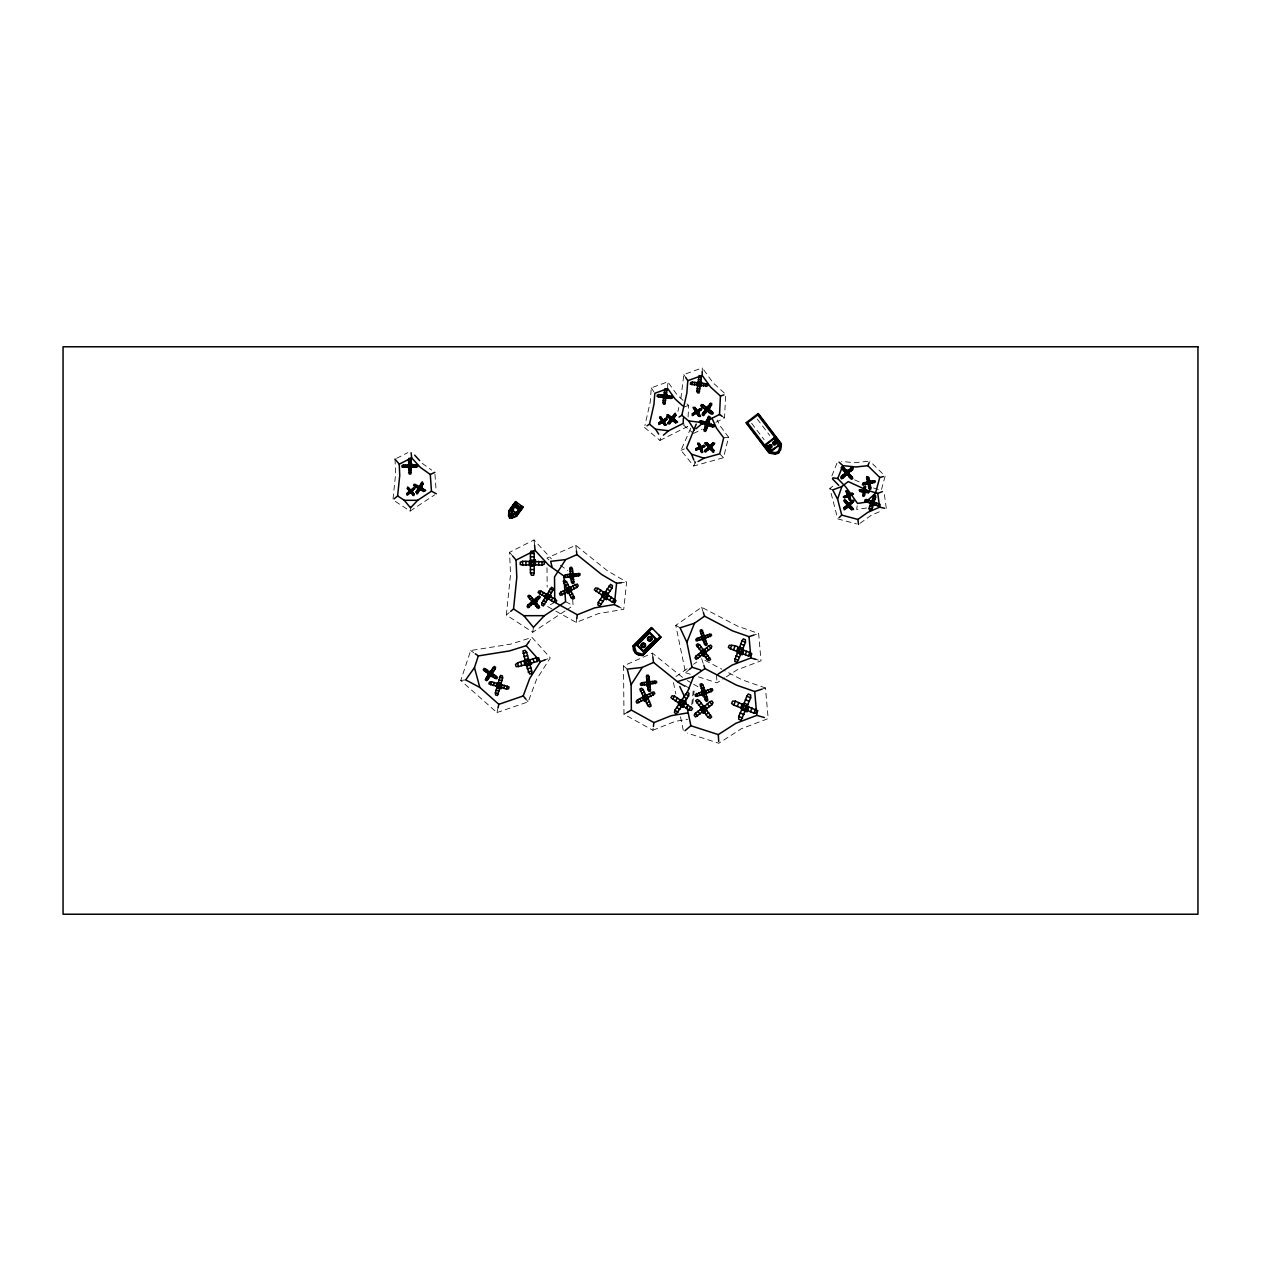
<?xml version="1.0" encoding="UTF-8"?>
<svg xmlns="http://www.w3.org/2000/svg" width="1261" height="1261" viewBox="0 0 1261 1261"><rect width="100%" height="100%" fill="white"/><g stroke="black" fill="none" stroke-linecap="round" stroke-linejoin="round"><path stroke-width="0.75" stroke-dasharray="5 3.75" d="M667.668 388.593L667.763 381.847L651.275 387.852L650.219 402.038L644.907 425.619M702.219 373.02L702.298 367.865L683.825 374.596L680.924 398.066M688.096 416.95L688.664 405.443L684.424 401.597M715.917 422.246L724.523 417.943L725.705 394.299M565.023 610.955L532.741 632.265L506.355 614.974L510.532 574.496L509.554 552.318L534.034 539.929L551.372 558.844M555.865 611.144L576.261 622.43L598.455 613.603L623.738 609.315L626.638 582.046L607.471 570.807L575.757 545.319L546.911 558.087L550.663 561.334M691.769 704.615L693.203 691.091L688.222 688.159M692.762 703.701L694.117 690.981M576.261 622.43L577.207 615.463M682.564 677.409L652.363 653.135L623.517 665.903L623.974 714.246L652.867 730.245L653.576 725.012M395.024 459.114L395.67 473.537L392.943 499.845L410.093 511.083L410.913 505.283M532.741 632.265L533.75 625.109M857.196 505.803L856.645 509.444L867.71 507.836M677.945 411.338L678.796 407.555M496.944 712.575L528.186 701.857L536.524 679.474L550.285 657.848L532 637.404L510.815 644.103L470.652 650.534L460.769 680.499L496.944 712.575L498.662 705.057M690.76 428.173L681.003 450.303L693.676 466.018L723.499 457.727L728.59 437.22L719.464 424.957L717.178 419.992M644.497 427.432L659.944 440.42L661.426 434.84M881.534 489.426L885.112 476.154L869.822 461.1M831.882 475.901L837.146 462.661M693.676 466.018L696.198 460.817M527.776 643.425L532 637.404M726.241 676.873L737.039 669.906L761.029 660.827L758.633 633.526L737.669 626.181L701.636 607.266L675.786 625.346L685.543 672.712L689.94 668.96M506.355 614.974L509.223 612.562M836.752 515.087L829.848 488.464L834.262 485.044M860.049 523.299L871.083 515.386L881.266 510.926M675.912 676.605L687.166 668.74M693.597 664.232L696.813 661.993M410.093 511.083L434.682 494.848M566.63 609.883L573.093 605.627L572.699 599.81M698.484 676.873L716.973 682.832L724.697 677.866M554.761 602.285L547.369 606.431L554.162 610.198M623.974 714.246L629.018 711.425M396.616 458.31L407.76 452.683M659.944 440.42L687.608 426.549L683.147 423.46M693.55 433.469L702.141 429.166M681.003 450.303L684.376 448.932M652.867 730.245L675.061 721.418L687.702 719.274M543.128 660.591L550.285 657.848M683.966 407.004L688.664 405.443M751.635 635.796L758.633 633.526M762.211 689.073L765.474 688.002L768.17 718.597L741.295 728.763L718.817 743.249L687.308 733.098M723.688 437.851L728.59 437.22M619.34 582.945L626.638 582.046M460.769 680.499L465.703 679.884M867.883 461.305L854.375 462.74L841.481 461.384M837.73 518.886L856.582 523.93M753.652 658.746L761.029 660.827M873.51 487.991L880.43 490.025M685.543 672.712L691.091 674.493M765.474 688.002L741.988 679.789L723.499 670.08M854.611 479.842L861.468 483.01M829.848 488.464L832.717 489.93M616.897 605.847L623.738 609.315M705.009 660.37L721.812 669.197M565.59 601.655L573.093 605.627M675.786 625.346L680.089 627.82M687.277 680.499L692.068 683.304M693.66 684.25L698.452 687.056M684.912 685.59L691.044 689.184M719.984 414.79L724.523 417.943M470.652 650.534L473.71 652.694M422.199 463.354L431.688 470.117M560.341 565.227L567.828 570.555M683.446 424.989L692.1 432.255M623.517 665.903L628.971 670.631M724.303 393.022L713.032 382.792L702.298 367.865M683.005 400.304L677.346 395.166L667.763 381.847M719.7 453.834L723.499 457.727M524.781 697.822L528.186 701.857M509.554 552.318L514.267 557.961M757.215 419.015L769.714 435.423M751.635 423.27L764.134 439.663M683.825 374.596L687.418 380.128M651.275 387.852L654.806 393.29M693.645 459.571L695.063 463.165M701.636 607.266L703.228 612.137M701.652 658.605L703.433 664.058M673.469 682.642L675.817 694.007M680.483 716.752L683.604 731.9M884.387 494.58L886.357 508.703M652.363 653.135L652.788 656.524M575.757 545.319L576.45 550.899M534.034 539.929L534.822 547.558M434.982 474.309L436.054 489.883M716.516 675.124L716.973 682.832M547.006 567.749L547.179 587.09"/><path stroke-width="1.5" d="M722.017 416.209L719.527 414.475L720.441 396.049L710.558 387.064L702.188 375.431L702.235 371.648M526.341 665.65L522.952 650.912L525.128 650.329L526.688 652.331L531.716 671.088L531.811 673.484L529.62 674.068L526.341 665.65L529.998 664.673M866.67 477.84L866.685 476.532L868.687 477.43L870.799 487.818L870.768 489.142L869.554 489.378L866.67 477.84L868.687 477.43M848.748 503.486L849.693 506.67L848.763 507.474L848.007 504.952M706.459 421.631L704.079 431.026L705.451 431.467L706.239 430.143L710.053 418.321L709.927 416.713L708.54 416.256L706.459 421.631L708.745 422.372M526.2 664.342L526.799 665.934L529.746 665.146L529.809 663.649M683.415 417.974L683.147 423.46L668.614 430.758L663.381 435.155M709.707 445.937L708.351 447.151L710.258 449.121L709.58 448.506M709.565 448.727L708.146 447.151L709.58 447.954L709.076 449.058L705.309 452.084L704.489 451.186L708.54 447.151L704.726 442.879L706.869 442.643L713.868 450.398L713.6 452.336L709.565 448.27L714.751 443.21L712.812 442.942L708.95 447.166M874.472 503.864L873.999 505.251L870.752 504.542L874.109 495.053L875.512 495.526L875.623 497.181L874.22 501.263L872.612 504.778L870.752 504.542L871.004 503.47M642.7 655.515L661.063 637.168L651.417 627.521L633.069 645.884L633.4 649.904L635.339 653.245L638.681 655.184L642.7 655.515L660.827 636.931M846.919 473.978L852.515 469.801L853.24 468.32L852.263 467.216L841.434 476.327L840.724 477.809L841.702 478.912L849.315 472.323L846.903 474.845L845.201 472.922M847.881 473.111L843.719 467.532L842.238 466.806L841.134 467.784L851.727 479.322L852.83 478.345L852.073 476.973L847.061 471.772M508.561 515.749L508.861 510.8L515.513 501.594L523.142 507.095L516.49 516.301L511.887 518.161L509.554 517.877L508.561 515.749L512.297 512.455L514.961 505.425M515.702 501.72L509.239 510.689L509.901 517.404L516.49 515.907L522.952 506.954M519.674 508.813L515.97 512.707L516.49 515.907M739.104 648.453L737.386 653.245L741.925 640.887L743.296 638.901L745.393 639.753L745.44 642.29L738.221 660.307L736.865 662.293L734.769 661.442C735.415 652.52 746.449 645.443 729.236 645.285L728.385 647.382L730.371 648.753L748.388 655.956L750.925 655.909L751.777 653.813L749.791 652.441L739.293 648.753M743.612 704.726L741.673 710.101L746.764 696.261L748.293 694.039L750.642 694.984L750.689 697.822L741.105 720.236L738.741 719.29L738.694 716.437L743.817 705.072L735.384 701.132L732.546 701.179L731.601 703.543L733.823 705.057L753.999 713.143L756.852 713.08L757.782 710.731L743.817 705.072M685.811 377.638L687.781 380.68L686.851 393.069L681.854 415.247L679.048 417.092M412.079 490.529L412.189 492.042L411.181 492.893L410.66 491.916M410.771 490.702L413.435 487.96L415.011 488.243L407.067 495.147L406.94 493.398L410.802 490.434L407.65 487.014L407.366 488.59L413.797 495.605L414.065 494.028L411.59 491.396M533.576 603.184L527.792 596.217L528.974 595.239L530.487 596.012L538.857 606.021L539.598 607.471L538.415 608.448L533.576 603.184L540.291 597.115L539.314 595.949L537.88 596.674L527.87 605.044L527.098 606.573L528.075 607.739L534.522 601.907L536.76 601.781L535.783 600.63M533.813 600.504L535.042 601.954M533.576 603.483L534.396 604.271L536.76 601.781L534.396 604.271M533.86 600.268L534.664 601.402M569.893 569.089L570.051 567.482L571.564 567.292L572.415 568.774L573.834 583.339L572.321 583.528L571.485 582.046L569.893 569.089L572.415 568.774M646.499 676.905L646.657 675.297L648.17 675.108L649.021 676.59L650.44 691.154L648.926 691.343L648.091 689.862L646.499 676.905L649.021 676.59M394.11 498.867L397.625 495.936L399.737 475.413L399.248 464.158L395.024 459.114M510.673 611.364L513.542 608.953L516.805 577.38L516.048 560.073L512.801 556.196M619.041 606.919L614.328 604.539L616.597 583.276L601.655 574.512L576.923 554.619L576.45 550.899M746.354 422.577L769.21 452.589L775.105 453.566L778.368 452.557L780.196 449.688L780.827 443.746L757.956 413.734M780.669 450.035L781.331 443.777L758.271 413.498L746.039 422.813L769.115 453.093L775.326 454.118L778.746 453.062L780.196 449.688M664.279 396.994L663.838 395.103L665.288 395.56L665.051 397.499L665.572 394.299L664.279 396.994L664.358 395.796L665.572 394.299L666.99 394.457L665.461 397.199L666.817 395.891L666.99 397.719L658.605 396.963L658.888 394.567L672.665 396.537L672.491 397.987L670.931 398.429L663.538 397.609L663.838 395.103L667.211 395.796L666.99 397.719L665.903 397.704M660.717 397.215L661 394.819M662.813 397.467L663.097 395.071M662.971 402.527L664.957 388.735L666.391 388.908L666.848 390.469L664.862 404.261L663.428 404.087L662.971 402.527L665.367 402.811M666.706 397.924L666.99 394.457L667.211 395.796M668.803 398.177L669.102 395.781M670.931 398.429L671.215 396.033M692.021 384.794L692.352 382.115L706.16 383.754L707.784 384.337L707.594 385.945L690.397 384.227L690.602 382.603L692.352 382.115M694.401 385.078L694.732 382.398M696.75 385.362L697.081 382.666M696.923 391.02L699.146 375.589L700.769 375.778L701.258 377.528L699.035 392.975L697.428 392.77L696.923 391.02L699.619 391.351M697.963 385.172L698.2 383.155M699.981 385.409L700.218 383.391M701.242 383.596L701.431 382.004L699.823 381.799M701.116 385.882L701.431 383.186M703.465 386.165L703.78 383.47M705.845 386.449L706.16 383.754M703.228 653.876L696.261 644.954L697.759 643.772L699.634 644.812L710.589 659.456L709.092 660.622L707.216 659.598L701.762 652L696.04 656.004L695 657.864L696.182 659.361L710.81 648.406L711.85 646.546L710.684 645.049L708.855 645.916L701.762 652M702.251 652.063L703.622 650.534M703.417 710.81L695.631 700.817L697.301 699.492L699.398 700.659L711.661 717.052L709.99 718.376L707.894 717.21L701.778 708.714L695.378 713.19L694.212 715.271L695.536 716.957L711.929 704.678L713.08 702.598L711.771 700.911L709.722 701.888L701.778 708.714M702.33 708.777L703.874 707.058M416.083 491.995L416.981 493.997L423.176 483.846L422.277 481.86L416.083 491.995L417.88 493.035M541.962 602.9L541.694 605.012L543.333 605.974L552.87 590.353L553.138 588.241L551.483 587.295L541.962 602.9L544.705 604.476M576.781 618.599L577.302 614.769L594.609 607.881L614.328 604.539M653.387 726.415L653.907 722.585L671.215 715.696L687.355 712.969M849.615 496.408L847.613 491.207L845.91 490.765L849.882 500.522L850.797 500.16L849.615 496.408L847.755 497.354L846.714 495.384L847.802 495.21L848.669 497.007L848.858 495.683M863.596 491.806L863.123 496.424L864.479 495.589L864.999 490.765L869.586 491.475L868.372 492.736L863.344 492.011L864.794 489.788L865.771 489.93L865.503 492.294L859.986 491.459L860.223 489.835L865.881 490.844L865.692 492.168L864.668 491.774L865.613 490.907L865.692 492.168M861.421 491.68L861.673 490.04M862.855 491.9L863.091 490.261M863.785 490.576L864.116 486.967L865.472 486.131L864.999 490.765M864.384 491.963L864.794 489.788L863.596 490.308L863.344 492.011L864.652 490.765L863.864 491.601M865.046 492.263L865.298 490.561L863.596 490.308L865.881 490.844L865.771 489.93L864.731 490.955M866.922 492.515L867.174 490.876M868.372 492.736L868.608 491.096M512.928 505.582L513.842 504.305L521.092 509.523L520.163 510.8M521.092 509.523L520.273 509.318L521.865 508.451L514.614 503.234L514.33 504.967L513.842 504.305M568.096 592.008L566.867 592.213L568.08 593.505L568.553 590.747M645.159 698.562L644.686 701.321L646.373 700.454M598.281 602.364L597.84 604.854L599.747 606.1L611.995 588.115L612.452 585.608L610.545 584.379L598.281 602.364L601.45 604.413M674.887 710.179L674.446 712.67L676.353 713.915L688.601 695.93L689.058 693.424L687.15 692.194L674.887 710.179L678.055 712.229M704.426 637.908L704.032 639.926L702.598 640.399L701.794 639.232L702.913 638.98M664.216 422.041L662.624 422.356L661.694 420.938L663.128 422.766L664.815 421.363L664.279 420.543M662.403 421.663L661.694 420.938L663.128 420.008L664.043 421.426M696.545 413.245L695.505 411.653L697.097 413.687L698.988 412.126L698.389 411.212M490.182 672.208L497.559 677.456L496.692 678.702L495.021 678.323L484.35 670.82L483.262 669.638L484.129 668.393L490.245 672.617L485.249 679.821L486.51 680.688L487.692 679.6L495.195 668.929L495.557 667.258L494.312 666.391L488.243 674.856L491.254 676.479L492.121 675.25M408.596 459.887L408.927 458.358L410.408 458.358L411.039 459.887L411.039 472.497L410.708 474.026L409.226 474.026L408.596 459.887L411.039 459.887M530.424 553.484L530.944 551.152L533.214 551.152L534.191 553.484L534.191 572.904L533.671 575.237L531.401 575.237L530.424 572.904L530.424 553.484L534.191 553.484M647.003 425.792L649.51 424.153L653.97 404.34L654.806 393.29L667.668 388.593L675.139 398.996L682.705 405.853M498.079 707.61L498.836 704.316L523.205 695.946L529.699 678.497L540.449 661.615L545.367 659.724M550.568 596.973L550.978 595.255L550.032 596.879L546.407 596.894M671.656 419.677L670.505 419.125L671.782 417.423L677.598 422.183L675.549 422.829L670.899 419.046L667.7 423.791L669.654 423.68L675.912 415.31L675.265 413.261L671.814 417.817L673.626 419.251M702.598 413.356L702.219 414.837L703.323 415.657L711.425 405.348L711.787 403.867L710.7 403.047L702.598 413.356L704.41 414.711M490.702 684.865L491.522 681.791L509.066 686.961L508.577 688.79L506.465 689.089L488.921 683.919L489.41 682.091L491.522 681.791M493.414 685.59L494.233 682.516M496.093 686.299L496.913 683.241M495.352 692.904L500.507 675.36L502.351 675.864L502.635 677.977L497.48 695.52L495.636 695.016L495.352 692.904L498.41 693.723M497.543 686.283L498.158 683.982M499.829 686.898L500.444 684.597M501.074 687.639L501.894 684.581M501.736 686.709L501.248 688.538L499.482 688.569L500.16 687.513M503.754 688.364L504.573 685.29M506.465 689.089L507.285 686.016M839.054 462.156L842.852 465.64L855.778 466.98L867.82 465.703L879.752 477.446L875.449 493.398L865.472 502.272L857.543 503.423L845.548 486.651L837.714 478.55L832.843 477.809M607.455 594.782L604.523 592.56L601.986 597.304L603.641 594.766M678.591 705.12L678.985 703.685M696.23 424.122L686.567 448.049L691.501 454.181L693.645 459.571M848.133 495.951L847.755 497.354L847.187 496.629L853.413 493.949L852.026 493.177L848.716 494.659M490.103 671.987L488.243 674.856L491.254 676.479M568.348 591.362L563.241 581.274L564.928 580.407L566.567 581.778L574.496 598.25L572.809 599.117L571.17 597.746L567.261 589.234L560.893 592.055L559.506 593.695L560.373 595.381L576.844 587.453L578.232 585.829L577.365 584.127L575.41 584.631L567.261 589.234M567.749 589.391L569.389 588.162M708.067 421.836L709.439 422.277L708.808 425.477L700.722 423.113L701.463 420.811L708.997 423.649L708.808 425.477L707.736 425.241M702.755 423.759L703.496 421.473M704.757 424.421L705.498 422.12M705.861 424.453L706.223 422.293M706.586 423.065L714.609 425.414L714.152 426.785L712.544 426.927L708.493 425.619L707.405 424.673L709.439 422.277L708.997 423.649L706.207 424.279M708.493 425.619L709.234 423.318M710.495 426.265L711.251 423.964M712.544 426.927L713.285 424.626M644.812 699.508L643.473 700.028L644.686 701.321L643.835 699.634M644.954 699.177C648.186 695.378 650.282 703.638 651.102 706.065L649.415 706.932L647.776 705.561L639.847 689.089L641.534 688.222L643.173 689.594L647.082 698.09L654.837 693.645L653.97 691.942L652.016 692.447L637.499 699.871L636.111 701.51L636.978 703.197L647.082 698.09M643.867 697.049L645.995 695.977M420.843 489.583L421.332 488.086L414.175 484.208L413.561 485.28L414.522 486.163L420.559 489.662L421.946 487.03L420.89 486.415L418.195 488.338L420.843 489.583L421.946 487.03L420.291 487.755L419.267 486.462L418.195 488.338L419.409 488.764M498.836 704.316L479.826 687.45L465.703 679.884L474.467 667.605L478.329 655.909L509.649 650.897L526.184 645.679L529.1 641.55M703.307 638.271L702.598 640.399L702.125 638.964L704.883 638.145L707.074 644.954L705.624 645.427L704.505 644.135L700.454 631.729L700.296 630.122L701.746 629.649L704.883 638.145L711.567 635.591L711.094 634.141L709.486 634.299L697.081 638.35L695.804 639.469L696.277 640.919L704.883 638.145M703.512 693.329L702.724 695.709L704.332 695.189M884.686 508.309L879.674 507.158L867.757 512.376L857.921 519.437L841.749 515.119L837.603 499.135L841.907 486.478L848.227 481.576L866.953 490.214L877.751 493.398L882.369 491.632M866.055 501.862L866.843 499.545L880.115 504.447L879.626 505.834L877.987 505.945L864.715 501.043L865.204 499.655L866.843 499.545M868.104 502.572L868.892 500.239M870.137 503.265L870.925 500.932M869.207 508.309C870.295 499.025 876.032 505.314 870.72 510.437L869.318 509.964L869.207 508.309L871.54 509.113M871.603 503.139L871.84 501.579M872.06 502.02L872.612 504.778M872.817 503.565L874.031 501.988M873.905 504.558L874.693 502.225M875.938 505.251L876.726 502.918M877.987 505.945L878.775 503.628M847.392 496.44L847.865 495.242M700.753 670.048L692.005 667.227L686.882 642.338L694.48 623.233L704.568 616.172L732.657 630.926L749.018 636.647L753.826 635.087M687.245 692.525L693.629 676.479L704.915 668.582L736.392 685.101L754.708 691.517L761.88 689.184M837.714 478.55L842.852 465.64M730.371 648.753L731.774 645.238M733.476 649.982L734.879 646.483M736.534 651.212L737.937 647.713M740.869 652.441L741.925 649.809M742.225 653.482L743.627 649.982M740.207 654.364L742.303 654.569L743.139 652.473M745.283 654.711L746.685 651.212M748.388 655.956L749.791 652.441M733.823 705.057L735.384 701.132M737.291 706.459L738.867 702.519M740.727 707.831L742.288 703.89M745.582 709.202L746.764 706.255M747.095 710.369L748.671 706.444M745.897 710.069L744.841 711.362L747.19 711.582L748.12 709.249M750.531 711.74L752.092 707.815M753.999 713.143L755.575 709.202M700.47 447.119L699.146 447.229L701.494 448.601L702.724 452.258L701.825 452.62L697.759 443.084L699.429 443.494L701.037 448.018L705.198 446.095L703.811 445.354L700.58 446.883M867.82 465.703L869.144 462.629M848.606 494.895L847.219 494.974L847.833 496.582L849.441 495.967L847.802 495.21M489.41 673.185L490.072 671.719M703.102 692.084L702.724 695.709L701.825 694.401L703.071 694.133M511.887 518.161L513.842 513.574L515.97 512.707M638.681 655.184L642.732 655.042M848.621 505.661L848.763 507.474L847.802 506.859L849.772 505.062L853.555 509.46L851.38 509.665L847.581 504.92L844.003 507.694L844.208 509.885L850.166 505.125L849.047 505.771L849.693 506.67L846.793 504.416L843.782 500.522L844.728 499.703L848.354 503.06L848.748 503.896L846.714 505.614L847.959 506.559M849.772 505.062L853.965 501.043L853.145 500.113L851.995 500.727L848.748 503.896M703.071 638.728L702.487 636.931M702.85 637.104L704.3 636.332M704.379 636.111L701.163 637.278L703.102 636.647M703.244 693.849L700.139 684.203L701.762 683.667L703.007 685.117L707.547 699.004L707.72 700.801L706.097 701.337L702.582 691.816L695.095 694.669L695.631 696.293L697.428 696.119L711.314 691.58L712.764 690.334L712.244 688.711L701.1 692.226L702.282 691.706M702.992 692.021L704.615 691.154M414.522 486.163L415.563 484.382M416.114 487.077L417.139 485.296M417.675 487.975L418.699 486.194M419.913 488.984L420.89 486.415L420.244 487.313L419.267 486.462M418.983 488.102L421.6 487.865L425.698 490.576L423.712 491.475L418.4 488.275M422.12 490.561L423.16 488.764M423.712 491.475L424.736 489.678M539.55 593.931L541.142 591.173L555.266 599.338L556.747 600.693L555.802 602.348L553.674 602.08L538.069 592.56L539.03 590.905L541.142 591.173M541.994 595.334L543.57 592.575M544.389 596.721L545.966 593.963M547.069 597.903L545.193 597.257L546.927 594.703M546.265 596.926L546.975 595.003M547.715 597.761L549.039 596.185M548.85 599.29L550.426 596.548M551.246 600.677L552.838 597.919M553.674 602.08L555.266 599.338M526.373 663.932C527.224 658.147 517.814 662.419 515.513 664.437L516.096 666.628L518.492 666.533L537.233 661.505L539.251 659.96L538.668 657.769L536.256 657.864L525.648 661.205M529.116 663.207L528.375 660.465M870.122 481.828L870.736 483.278L862.429 484.87L863.328 482.884L870.405 481.639C868.687 480.646 869.554 484.87 870.736 483.278L869.869 480.63L869.302 483.215L869.869 480.63L868.671 480.867L868.356 483.404M846.714 505.614C846.951 503.628 849.788 506.875 847.802 506.859M576.923 554.619L565.669 559.6L554.525 576.876L554.745 600.331M653.907 722.585L631.367 710.101L631.13 684.691L642.275 667.416L653.529 662.435L678.26 682.327L684.896 686.22M595.964 591.551L598.013 588.383L615.999 600.646L614.769 602.537L612.263 602.096L594.294 589.833L595.523 587.941L598.013 588.383M598.77 593.364L600.819 590.195M601.544 595.16L603.593 591.992M603.184 595.665L604.728 593.285M605.564 597.194L607.093 594.814M606.683 598.486L608.748 595.318M609.457 600.283L611.506 597.115M612.263 602.096L614.312 598.928M672.57 699.366L674.619 696.198L692.604 708.461L691.375 710.353L688.869 709.911L670.899 697.648L672.129 695.757L674.619 696.198M675.376 701.179L677.425 698.011M678.15 702.976L680.199 699.808M679.789 703.48L681.334 701.1M682.169 705.009L683.698 702.629M683.289 706.302L685.353 703.134M686.063 708.099L688.112 704.931M688.869 709.911L690.918 706.743M867.915 484.098L875.276 482.001L875.024 480.788L873.715 480.772L867.489 481.986L868.782 481.97M700.359 652.993L701.384 652M700.202 709.817L701.352 708.698M658.92 422.766L658.841 424.484L666.801 419.566L666.88 417.832L658.92 422.766L659.802 424.122M696.608 412.851L698.594 416.319L700.517 416.398L695.016 407.492L693.077 407.398L695.851 411.701L692.384 413.687L692.289 415.626L701.904 409.1L700.218 408.58L696.135 411.764M484.35 670.82L485.8 668.756M486.179 672.113L487.644 670.048M487.991 673.39L489.457 671.325M490.639 674.871L491.743 673.311M491.364 675.77L492.83 673.689M493.177 677.031L494.643 674.966M495.021 678.323L496.471 676.259M571.785 576.466L571.832 577.822L570.319 578.011L571.28 574.89M513.558 506.039L514.614 503.234M516.963 502.635L511.178 510.673L511.603 515.04L515.875 514.078L521.676 506.039M509.554 517.877L512.754 513.448L513.842 513.574M519.532 510.342L521.865 508.451M670.899 419.046L667.179 416.571L668.409 414.948L671.814 417.817M668.629 417.659L669.843 416.02M670.048 418.715L671.262 417.092M671.814 417.627L670.726 419.093L672.176 420.181M673.279 418.731L673.941 419.346L674.351 418.289L671.782 417.423L670.505 419.125M672.649 418.526L673.374 417.564L671.877 418.226M673.894 419.062L672.129 419.96M672.68 420.685L674.351 418.289L672.633 418.794M674.099 421.757L675.313 420.118M675.549 422.829L676.763 421.206M707.799 411.37L709.659 408.674L706.901 408.611L709.659 408.674L708.13 411.338L701.652 406.767L703.007 404.939L712.37 411.953L713.3 413.041L712.497 414.144C710.668 413.797 705.151 410.944 708.193 409.179M703.26 407.965L704.615 406.152M704.852 409.163L706.207 407.335M707.768 408.958L708.572 407.87L707.752 408.769L706.79 407.713L705.608 409.589M705.813 409.526L706.79 407.713M709.391 412.568L710.763 410.739M710.999 413.766L712.37 411.953M846.903 474.845L847.833 473.632M571.107 576.466C572.21 572.699 565.558 574.653 563.825 575.788L564.014 577.302L565.622 577.459L578.578 575.883L580.06 575.032L579.871 573.519L569.515 574.685L570.145 576.513M571.201 574.827L572.778 574.354M572.904 574.149L569.515 574.685M647.524 684.502L646.373 684.518L646.925 685.826L648.438 685.637M647.807 682.642L646.657 684.739L640.62 685.117L640.43 683.604L641.912 682.768L654.869 681.176L656.477 681.334L656.666 682.847L646.751 684.329M649.51 681.965L648.154 682.248M411.118 452.778L411.653 457.885L420.433 467.468L430.3 474.499L431.451 491.191L417.675 500.302L410.55 507.899L404.308 500.318L397.625 495.936M534.569 545.178L535.121 550.426L548.645 565.164L563.825 575.962L565.59 601.655L544.389 615.652L533.435 627.347L523.835 615.699L513.542 608.953M408.58 467.468L408.58 464.915M663.995 421.883L663.128 422.766L661.458 420.496L659.535 417.139L660.354 416.603L666.186 425.178L664.468 425.099L662.687 422.009M530.676 564.896L535.767 564.707L532.725 564.707M530.897 564.613L542.009 565.086L544.358 564.093L544.358 561.839L522.606 561.303L520.257 562.296L520.257 564.55L522.606 565.086L533.718 564.613M533.293 564.187L533.718 561.775M651.653 627.757L633.542 645.853L633.873 649.683L635.717 652.867L638.901 654.711M636.978 645.459L649.919 632.518M653.293 629.397L651.653 628.829L634.346 646.136L636.269 652.315L642.448 654.238L659.755 636.931L659.188 635.292M650.156 644.371L643.567 650.96L637.625 645.017M643.126 651.59L656.067 638.665M699.445 447.34L696.072 448.49L695.662 450.161L701.037 448.018M565.7 589.943L566.898 589.155M642.306 697.759L643.504 696.97M847.565 495.1L843.31 496.976L844.697 497.748L848.007 496.267M839.069 517.64L841.749 515.119M705.372 444.014L706.869 442.643M706.57 445.338L708.083 443.982M707.768 446.662L709.265 445.291M708.871 447.166L710.7 447.261M709.58 447.954L712.071 447.056L711.251 446.158M709.975 449.105L711.472 447.75M711.157 450.413L712.67 449.058M712.37 451.753L713.868 450.398M841.875 469.155L843.719 467.532M843.325 470.779L845.154 469.155M845.753 471.078L846.84 470.101L848.007 470.842M844.744 472.386L846.572 470.763M846.068 473.001L847.029 472.15M847.376 475.365L849.22 473.742M848.795 476.973L850.639 475.35M850.245 478.597L852.073 476.973M844.413 501.673L845.973 500.318M845.611 503.044L847.171 501.689M846.793 504.416L848.354 503.06M847.912 504.936L848.732 504.227M849 506.938L850.56 505.582M850.182 508.293L851.742 506.938M851.38 509.665L852.94 508.309M689.42 669.418L692.005 667.227M685.054 730.671L690.855 725.753L718.313 734.596L735.841 723.31L756.805 715.381L764.387 717.525M695.914 428.803L703.244 422.64M407.366 488.59L408.627 487.534M408.296 489.709L409.573 488.653M409.226 490.813L410.487 489.757M410.85 490.119L409.526 491.223L410.629 492.547M410.172 491.27L412.71 491.27L410.944 492.862M411.874 493.965L413.135 492.909M412.804 495.1L414.065 494.028M528.532 597.651L530.487 596.012M529.983 599.369L531.921 597.746M531.401 601.071L533.34 599.448M532.757 601.749L533.781 600.898L534.632 601.923L533.608 602.774L532.347 601.718M534.049 604.24L535.988 602.6M535.468 605.926L537.407 604.303M536.902 607.66L538.857 606.021M605.69 598.013L604.539 598.959L606.573 599.558L605.406 596.453M701.4 448.806L701.746 447.34M665.918 395.702L664.358 395.796M700.485 383.218L701.683 383.486L701.431 382.004M697.144 646.783L699.634 644.812M698.878 648.989L701.368 647.019M700.58 651.165L703.086 649.194M703.291 653.371L705.104 652.41M703.78 655.216L706.27 653.245M704.867 654.853L703.386 656.035L701.936 654.995M705.482 657.391L707.988 655.421M707.216 659.598L709.722 657.627M696.608 702.85L699.398 700.659M698.547 705.325L701.337 703.134M700.47 707.768L703.26 705.561M703.496 710.242L705.514 709.155M704.032 712.292L706.822 710.101M705.262 711.913L703.591 713.222L701.983 712.071M705.955 714.735L708.745 712.544M707.894 717.21L710.684 715.019M771.322 450.413L774.065 448.333M489.914 676.022L490.671 675.155M659.897 418.1L661.268 417.218M660.685 419.314L662.041 418.416M661.458 420.496L662.829 419.614M662.734 421.757L664.815 421.363L662.908 422.703M663.68 423.901L665.036 423.002M664.468 425.099L665.824 424.216M693.487 408.485L695.016 407.492M694.37 409.825L695.883 408.832M695.237 411.165L696.75 410.172M697.097 410.613L695.505 411.653L696.293 412.473M697.049 410.787L695.678 411.685L697.097 413.687M696.844 413.64L698.373 412.646M697.711 414.964L699.24 413.971M698.594 416.319L700.123 415.326M718.076 674.115L732.184 665.036L750.894 657.958L755.97 659.393M847.959 494.911L848.826 494.359M529.746 665.146L531.543 664.043L528.454 662.813M497.228 686.504L497.007 687.907M500.727 684.487L497.969 683.746M626.938 712.591L631.367 710.101M698.058 461.51L704.032 458.2L719.7 453.834L723.688 437.851L716.563 428.283L711.992 418.305M563.746 583.228L566.567 581.778M565.023 585.719L567.844 584.269M566.284 588.193L569.105 586.743M568.506 590.873L570.476 590.274M568.632 592.78L571.454 591.33M569.893 595.239L572.715 593.789M571.17 597.746L573.991 596.295M703.937 653.419L705.388 652.473M640.352 691.044L643.173 689.594M641.628 693.534L644.45 692.084M642.889 696.009L645.711 694.559M645.238 700.596L648.059 699.146M646.499 703.055L649.32 701.605M647.776 705.561L650.597 704.111M399.248 464.158L411.653 457.885M516.048 560.073L535.121 550.426M704.867 421.836L719.527 414.475M430.3 474.499L434.856 472.355M646.121 682.5L647.24 682.233M411.669 465.356L403.504 464.962L401.991 465.608L401.991 467.074L417.643 466.775L417.643 465.309L416.13 464.962L409.179 465.545M512.439 510.169L509.239 510.689M697.916 444.108L699.429 443.494M698.468 445.448L699.965 444.834M698.988 446.757L700.501 446.142M699.303 447.292L700.659 446.741M700.801 447.907L700.186 449.294M700.517 450.524L702.014 449.909M701.053 451.848L702.55 451.249M846.068 491.806L847.613 491.207M846.588 493.161L848.133 492.562M847.108 494.501L848.653 493.918M846.714 495.384L848.763 494.517M848.921 495.715L847.187 496.629M848.59 498.347L850.119 497.764M849.11 499.719L850.655 499.12M841.907 486.478L832.717 489.93L837.603 499.135M687.781 380.68L702.188 375.431M720.441 396.049L723.956 394.882M573.061 573.944L571.548 574.433L571.832 577.822M700.454 631.729L702.866 630.941M701.148 633.857L703.559 633.069M701.841 635.97L704.253 635.181M703.118 639.879L705.529 639.091M703.811 641.991L706.223 641.203M704.505 644.135L706.917 643.346M700.312 686L703.007 685.117M701.1 688.396L703.796 687.513M701.873 690.744L704.568 689.862M703.449 693.44L705.277 693.187M703.307 695.142L706.002 694.259M704.064 697.506L706.775 696.608M704.852 699.887L707.547 699.004M412.063 467.185L410.96 467.295M694.48 623.233L680.089 627.82L686.882 642.338M677.52 681.618L693.629 676.479M419.803 488.574L421.332 488.086M508.861 510.8L510.658 510.248M658.888 394.567L657.328 395.008L657.154 396.443L658.605 396.963M523.047 653.308L526.688 652.331M523.914 656.54L527.555 655.562M524.765 659.724L528.406 658.746M526.168 661.505L528.075 660.985M526.672 663.412L528.595 662.908M529.368 664.626L531.543 664.043M527.208 668.834L530.849 667.857M528.06 672.066L531.716 671.088M860.223 489.835L859.151 490.103L859.986 491.459M879.752 477.446L883.315 476.579M867.032 479.637L869.05 479.227M867.379 481.403L869.412 480.993M868.057 484.681L870.074 484.271M868.419 486.447L870.437 486.037M868.782 488.228L870.799 487.818M703.733 638.586L705.088 638.271M570.161 571.328L572.683 571.012M570.429 573.519L572.951 573.219M572.998 576.245L571.359 576.151L570.319 578.011L569.767 576.703M570.934 577.617L573.456 577.302M571.201 579.808L573.723 579.508M571.485 582.046L573.991 581.731M616.597 583.276L621.61 582.661M646.767 679.143L649.289 678.828M647.035 681.334L649.557 681.035M647.492 682.39L649.383 682.169M649.604 684.061L647.965 683.966L646.925 685.826L646.357 682.217M647.539 685.432L650.061 685.117M647.807 687.623L650.329 687.324M648.091 689.862L650.597 689.546M565.669 559.6L550.663 561.334L551.955 566.52M642.275 667.416L627.269 669.15L631.13 684.691M701.463 420.811L699.839 420.953L699.398 422.325L700.722 423.113M633.069 645.884L635.497 645.742M404.308 500.318L417.675 500.302M523.835 615.699L544.389 615.652M408.596 462.062L411.039 462.062M410.219 463.89L411.669 463.89L412.063 465.199M408.596 464.206L411.039 464.206M409.179 466.838L410.739 467.106M408.596 468.178L411.039 468.178M408.596 470.321L411.039 470.321M408.596 472.497L411.039 472.497M530.424 556.826L534.191 556.826M530.424 560.136L534.191 560.136M530.897 561.775L533.293 562.201M530.424 566.252L534.191 566.252M530.424 569.562L534.191 569.562M530.424 572.904L534.191 572.904M533.624 602.663L535.594 602.758M410.109 491.254L410.329 491.869M411.322 491.364L412.189 492.042L410.802 490.434M535.326 602.017L535.972 602.963M681.854 415.247L688.601 420.922L701.415 422.435M649.51 424.153L655.547 429.213L668.614 430.758M698.578 377.212L701.258 377.528M698.295 379.593L700.974 379.908M698.011 381.941L700.706 382.256M698.468 383.486L699.887 383.659M698.31 384.904L699.713 385.062M699.256 385.393L701.415 385.645L700.202 385.63M697.491 386.292L700.186 386.623M697.207 388.64L699.902 388.971M664.437 390.185L666.848 390.469M664.184 392.313L666.596 392.597M663.948 394.409L666.344 394.693M663.475 398.303L665.871 398.586M663.223 400.399L665.619 400.683M864.116 486.967L865.74 487.203M863.895 488.401L865.535 488.653M863.675 489.835L865.314 490.072M863.281 492.484L864.92 492.72M863.06 493.902L864.699 494.154M862.855 495.352L864.479 495.589M697.459 412.032L698.326 412.899L698.988 412.126L696.923 411.322M703.007 404.939L701.526 404.576L700.706 405.664L701.652 406.767M668.409 414.948L667.069 414.617L667.179 416.571M700.738 447.876L702.109 448.238L699.902 448.475M499.577 677.157L502.635 677.977M498.852 679.868L501.91 680.688M498.127 682.548L501.184 683.367M498.41 684.424L500.018 684.849M497.969 686.031L499.577 686.457M499.419 688.049L501.248 688.538L499.514 686.347M496.787 687.513L499.86 688.333M496.077 690.193L499.135 691.012M681.145 706.775L683.178 707.374L681.287 706.16M699.524 383.234L698.074 382.934M691.501 454.181L704.032 458.2M707.752 417.58L710.053 418.321M707.106 419.614L709.407 420.37M706.286 424.232L707.358 424.579M705.246 425.367L707.547 426.108M704.6 427.369L706.901 428.11M703.937 429.402L706.239 430.143M873.29 496.377L875.623 497.181M872.596 498.442L874.913 499.23M871.903 500.459L874.22 501.263M872.013 501.925L873.227 502.351M870.61 504.227L873.999 505.251L872.77 503.47M869.917 506.26L872.234 507.048M701.211 448.601L699.682 447.434M741.925 640.887L745.44 642.29M740.696 643.993L744.195 645.396M739.466 647.051L742.965 648.453M739.529 649.305L741.373 650.045M738.788 651.149L740.633 651.89M740.223 653.734L742.303 654.569M737.181 652.741L740.696 654.144M735.967 655.799L739.466 657.202M734.722 658.904L738.221 660.307M746.764 696.261L750.689 697.822M745.377 699.729L749.302 701.305M744.006 703.165L747.931 704.726M744.085 705.687L746.134 706.523M743.249 707.752L745.314 708.572M744.857 710.652L747.19 711.582M741.452 709.533L745.377 711.109M740.081 712.969L744.006 714.53M738.694 716.437L742.619 718.013M431.451 491.191L436.322 493.776M554.761 602.285L577.302 614.769M421.395 482.821L423.176 483.846M420.48 484.397L422.262 485.438M419.582 485.958L421.363 486.982M419.314 486.667L420.922 487.597M417.895 488.858L419.692 489.883M416.997 490.419L418.794 491.443M550.111 588.777L552.87 590.353M548.708 591.204L551.451 592.796M547.321 593.6L550.08 595.192M547.101 595.491L548.551 596.327M545.792 597.068L549.292 599.18L547.983 598.597M544.752 598.061L547.495 599.653M543.365 600.472L546.108 602.049M608.827 586.066L611.995 588.115M607.014 588.871L610.182 590.92M605.217 591.645L608.385 593.695M604.854 593.868L606.509 594.94M603.767 595.539L605.438 596.611M604.681 598.345L606.573 599.558M601.891 596.784L605.059 598.833M600.094 599.558L603.278 601.607M685.432 693.881L688.601 695.93M683.62 696.687L686.788 698.736M681.823 699.461L684.991 701.51M681.46 701.683L683.115 702.755M680.373 703.354L682.043 704.426M678.497 704.6L681.665 706.649M676.7 707.374L679.884 709.423M475.255 653.765L478.329 655.909M493.13 667.479L495.195 668.929M491.837 669.307L493.902 670.773M490.561 671.12L492.641 672.586M490.245 672.617L491.333 673.374M489.489 673.705L490.576 674.462M488.18 674.493L490.261 675.959M486.919 676.306L488.984 677.772M485.627 678.15L487.692 679.6M515.071 503.943L521.045 508.246M513.7 504.51L520.935 509.728M514.787 506.922L518.318 509.46M511.856 509.743L516.553 513.132M709.596 403.993L711.425 405.348M708.398 405.601L710.211 406.972M707.2 407.193L709.029 408.564M706.885 408.517L708.855 409.762L708.13 411.338L707.248 410.802M706.176 409.478L707.122 410.188M704.994 410.156L706.806 411.512M703.796 411.748L705.624 413.104M674.288 414.097L675.912 415.31M673.216 415.547L674.84 416.76M672.145 416.965L673.768 418.179M671.861 418.148L672.712 418.778M708.146 447.151L709.155 447.907M670.174 419.598L671.798 420.811M669.102 421.016L670.742 422.23M668.031 422.467L669.654 423.68M649.478 633.164L655.421 639.106M832.465 478.865L838.738 485.343M414.696 455.174L419.692 460.628M712.812 442.942L714.167 444.455M711.472 444.156L712.843 445.653M710.164 445.338L711.519 446.851M707.72 447.545L709.076 449.058M706.396 448.743L707.768 450.24M705.072 449.941L706.428 451.454M526.184 645.679L540.449 661.615M850.891 467.957L852.515 469.801M849.268 469.407L850.891 471.236M847.66 470.826L849.283 472.654M847.818 471.204L846.84 470.101L847.029 472.26M844.681 473.458L846.304 475.302M843.073 474.877L844.697 476.721M841.434 476.327L843.073 478.155M851.995 500.727L853.35 502.288M850.623 501.925L851.979 503.486M849.252 503.107L850.608 504.668M848.732 503.706L849.961 505.109M846.73 505.314L848.086 506.875M845.374 506.496L846.73 508.057M844.003 507.694L845.359 509.255M523.205 695.946L525.695 698.909M537.88 596.674L539.519 598.628M536.161 598.124L537.785 600.063M534.459 599.542L536.083 601.497M531.307 602.191L532.93 604.129M529.604 603.609L531.228 605.548M527.87 605.044L529.51 606.998M413.435 487.96L414.506 489.221M412.315 488.89L413.372 490.166M411.212 489.82L412.268 491.081M409.163 491.538L410.219 492.799M408.06 492.468L409.116 493.729M406.94 493.398L407.997 494.659M708.855 645.916L710.81 648.406M706.649 647.65L708.603 650.14M704.473 649.368L706.428 651.858M703.559 651.039L704.6 652.347M702.219 654.538L703.386 656.035L703.307 653.245M700.422 652.552L702.377 655.042M698.247 654.27L700.202 656.76M696.04 656.004L697.995 658.494M709.722 701.888L711.929 704.678M707.248 703.827L709.454 706.633M704.82 705.75L707.011 708.54M703.796 707.626L704.962 709.092M702.282 711.551L703.591 713.222L703.512 710.101M700.281 709.328L702.472 712.118M697.837 711.236L700.044 714.025M695.378 713.19L697.569 715.98M700.218 408.58L701.211 410.109M698.878 409.462L699.871 410.991M697.538 410.329L698.531 411.858M695.063 411.937L696.056 413.466M693.739 412.82L694.732 414.333M692.384 413.687L693.377 415.216M665.918 418.195L666.801 419.566M664.705 418.983L665.603 420.339M663.522 419.755L664.405 421.127M661.316 421.206L662.198 422.561M660.118 421.978L661.016 423.333M688.601 420.922L694.448 430.033M655.547 429.213L658.668 434.099M652.016 692.447L653.45 695.268M649.51 693.723L650.96 696.545M647.051 694.984L648.485 697.806M645.837 696.45L646.594 697.932M644.355 697.207L645.112 698.689M642.464 697.333L643.898 700.154M639.989 698.594L641.439 701.415M637.499 699.871L638.933 702.708M575.41 584.631L576.844 587.453M572.904 585.908L574.354 588.729M570.445 587.169L571.879 589.99M569.231 588.635L569.988 590.116M567.229 591.819L568.08 593.505M565.858 589.517L567.292 592.339M563.383 590.779L564.833 593.6M560.893 592.055L562.327 594.893M512.297 512.455L512.754 513.448M679.789 686.504L684.345 696.245M703.811 445.354L704.41 446.867M702.472 445.89L703.086 447.403M701.163 446.426L701.762 447.939M698.72 447.419L699.319 448.916M697.396 447.954L698.011 449.452M696.072 448.49L696.671 449.988M663.128 420.008L663.507 420.953M852.026 493.177L852.609 494.706M850.655 493.697L851.254 495.242M849.315 494.217L849.898 495.746M846.809 495.163L847.408 496.708M845.469 495.683L846.052 497.228M844.098 496.204L844.697 497.748M703.386 612.61L704.568 616.172M703.827 665.256L704.915 668.582M709.486 634.299L710.274 636.71M707.358 634.992L708.146 637.404M705.246 635.686L706.034 638.098M704.111 636.695L704.521 637.956M701.337 636.963L702.125 639.374M699.225 637.656L700.013 640.068M697.081 638.35L697.869 640.761M710.432 688.884L711.314 691.58M708.051 689.657L708.934 692.368M705.687 690.429L706.57 693.14M704.41 691.564L704.867 692.983M701.305 691.863L702.188 694.575M698.941 692.636L699.823 695.347M696.545 693.424L697.428 696.119M535.767 561.681L535.168 559.648L535.168 561.902M848.432 496.14L848.669 497.007M474.467 667.605L479.826 687.45M536.256 657.864L537.233 661.505M533.04 658.731L534.018 662.372M529.856 659.582L530.834 663.223M523.93 661.174L524.907 664.815M520.746 662.025L521.723 665.666M517.514 662.892L518.492 666.533M685.495 699.729L686.252 703.449M687.024 707.169L690.855 725.753M873.715 480.772L874.125 482.79M871.934 481.135L872.344 483.152M870.169 481.497L870.579 483.515M869.601 481.56L870.027 483.672M866.89 482.159L867.3 484.177M865.125 482.522L865.535 484.539M863.328 482.884L863.738 484.902M877.751 493.398L879.674 507.158M652.835 656.855L653.529 662.435M654.869 681.176L655.184 683.698M652.646 681.444L652.946 683.966M650.44 681.712L650.755 684.234M649.131 682.485L649.289 683.809M644.15 682.485L644.466 685.007M641.912 682.768L642.227 685.275M578.263 573.361L578.578 575.883M576.041 573.629L576.34 576.151M573.834 573.897L574.149 576.419M572.526 574.669L572.683 575.993M569.751 574.401L570.051 576.923M567.545 574.669L567.86 577.191M565.306 574.953L565.622 577.459M857.921 519.437L858.473 524.434M754.708 691.517L756.805 715.381M749.018 636.647L750.894 657.958M718.313 734.596L718.707 741.515M516.458 514.425L516.49 516.301M542.009 561.303L542.009 565.086M538.668 561.303L538.668 565.086M535.373 561.303L535.373 565.086M531.322 562.201L531.322 564.187M529.242 561.303L529.242 565.086M525.947 561.303L525.947 565.086M522.606 561.303L522.606 565.086M416.13 464.962L416.13 467.421M413.955 464.962L413.955 467.421M411.811 467.421L411.669 463.89L410.455 466.838M407.823 464.962L407.823 467.421M405.679 464.962L405.679 467.421M403.504 464.962L403.504 467.421M768.879 446.158C771.322 451.359 772.615 441.776 768.879 446.158M769.163 446.189C771.117 450.35 772.142 442.69 769.163 446.189M779.865 443.904L779.266 449.483L777.785 451.816L775.152 452.62L769.62 451.706L747.552 422.75L757.798 414.932L779.865 443.904M641.817 644.891C643.693 650.723 646.341 640.793 641.817 644.891M648.296 638.429C650.156 644.245 652.82 634.315 648.296 638.429M773.135 442.753C774.837 448.254 777.422 438.923 773.135 442.753M773.403 442.832C774.774 447.214 776.839 439.774 773.403 442.832M649.478 632.076L636.553 645.017L643.567 652.032L656.508 639.106L649.478 632.076M773.939 438.008L765.522 444.424L770.881 451.47L779.298 445.054L773.939 438.008M773.828 438.812L766.325 444.534L771.212 450.965L778.731 445.243L773.828 438.812M1197.95 346.775L63.05 346.775L63.05 914.225L1197.95 914.225L1197.95 346.775M773.639 444.629A1.718 1.718 0 0 0 776.24 443.147A1.718 1.718 0 0 0 773.671 441.634A1.718 1.718 0 0 0 773.639 444.629M769.242 447.702A1.718 1.718 0 0 0 772.016 446.583A1.718 1.718 0 0 0 769.651 444.755A1.718 1.718 0 0 0 769.242 447.702M641.944 646.641A1.907 1.907 0 0 0 645.143 645.79A1.907 1.907 0 0 0 642.795 643.441A1.907 1.907 0 0 0 641.944 646.641M648.406 640.178A1.907 1.907 0 0 0 651.606 639.311A1.907 1.907 0 0 0 649.273 636.978A1.907 1.907 0 0 0 648.406 640.178M641.676 646.909A2.301 2.301 0 0 0 645.506 645.884A2.301 2.301 0 0 0 642.7 643.078A2.301 2.301 0 0 0 641.676 646.909M648.138 640.446A2.301 2.301 0 0 0 651.984 639.422A2.301 2.301 0 0 0 649.163 636.6A2.301 2.301 0 0 0 648.138 640.446"/></g></svg>
